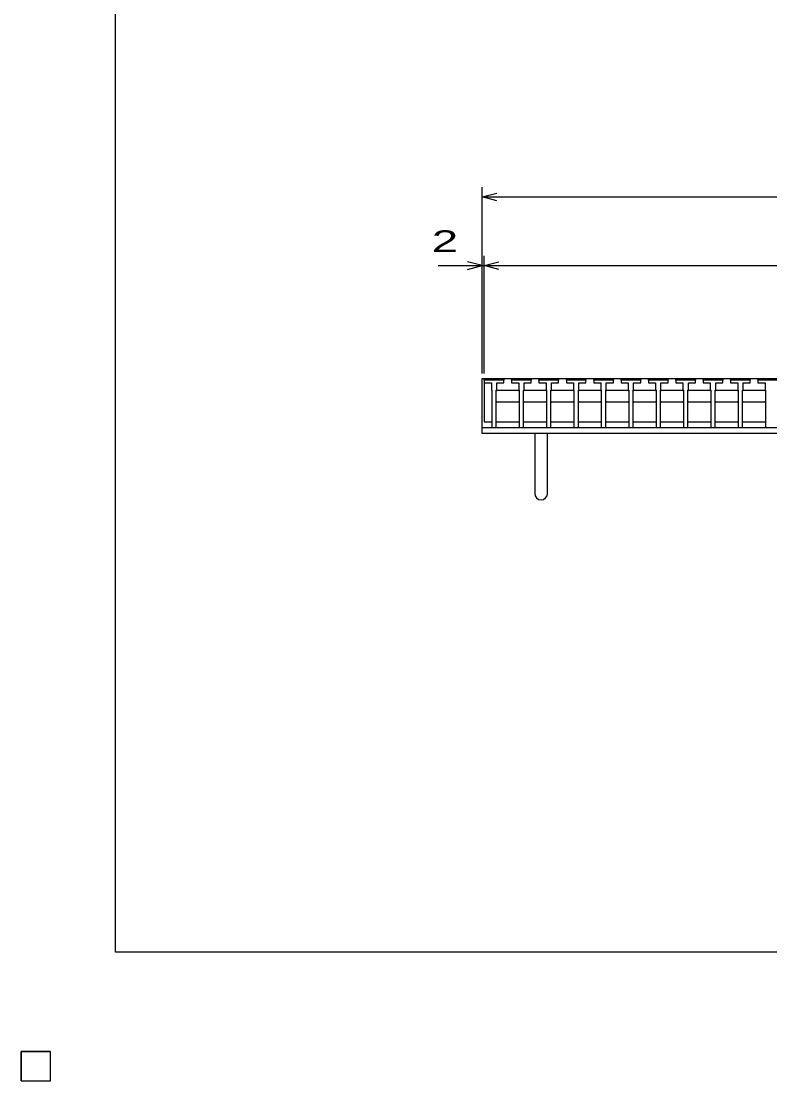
# Model space of a CAD drawing. Units: millimetres, scale not verified. Extents: x -1820 to 1736, y -1282 to 1048.
# Drawn here: x -1820 to -1057, y -1282 to -203 of the extents above; entities that cross this region are included whole.
import ezdxf
from ezdxf.enums import TextEntityAlignment as Align

# ---------------------------------------------------------------- set-up
doc = ezdxf.new("R2010")
doc.units = ezdxf.units.MM
doc.header["$LTSCALE"] = 10
for name, color, linetype, lineweight in [('0_2', 150, 'Continuous', 25), ('16', 3, 'Continuous', 25), ('19', 6, 'Continuous', 25), ('22', 2, 'Continuous', 25)]:
    doc.layers.add(name, color=color, linetype=linetype, lineweight=lineweight)
doc.styles.add('ベクトル', font='')
doc.styles.get('ベクトル').set_extended_font_data('ベクトル')

msp = doc.modelspace()

# ---------------------------------------------------------------- linework, layer by layer
at = {"layer": '0_2'}
for p, q in [((-1724, -1151.5), (-1724, 1048.5)), ((1736, -1151.5), (-1724, -1151.5))]:
    msp.add_line(p, q, dxfattribs=at)
at = {"layer": '16'}
for p, q in [((-1348, -568.5), (-1347.5, -567)), ((-1348, -567), (-352, -567)), ((-1348, -567), (-1348, -611)), ((-1348, -568.5), (-1348, -571.5)), ((-1328, -568.5), (-1348, -568.5)), ((-1348, -571.5), (-1340.75, -571.5)), ((-1347.5, -567), (-1344.6, -567)), ((-1344.6, -567), (-1344.1, -568.5)), ((-1340.75, -571.5), (-1340.75, -578.5)), ((-1339.95, -568.5), (-1339.45, -567)), ((-1339.45, -567), (-1336.55, -567)), ((-1336.55, -567), (-1336.05, -568.5)), ((-1335.25, -578.5), (-1335.25, -571.5)), ((-1335.25, -571.5), (-1328, -571.5)), ((-1331.9, -568.5), (-1331.4, -567)), ((-1331.4, -567), (-1328.5, -567)), ((-1328.5, -567), (-1328, -568.5)), ((-1328, -571.5), (-1328, -568.5)), ((-1320.1, -568.5), (-1319.6, -567)), ((-1320.1, -568.5), (-1320.1, -571.5)), ((-1300.1, -568.5), (-1320.1, -568.5)), ((-1320.1, -571.5), (-1312.85, -571.5)), ((-1319.6, -567), (-1316.7, -567)), ((-1316.7, -567), (-1316.2, -568.5)), ((-1312.85, -571.5), (-1312.85, -578.5)), ((-1312.05, -568.5), (-1311.55, -567)), ((-1311.55, -567), (-1308.65, -567)), ((-1308.65, -567), (-1308.15, -568.5)), ((-1307.35, -578.5), (-1307.35, -571.5)), ((-1307.35, -571.5), (-1300.1, -571.5)), ((-1304, -568.5), (-1303.5, -567)), ((-1303.5, -567), (-1300.6, -567)), ((-1300.6, -567), (-1300.1, -568.5)), ((-1300.1, -571.5), (-1300.1, -568.5)), ((-1292.2, -568.5), (-1291.7, -567)), ((-1292.2, -568.5), (-1292.2, -571.5)), ((-1272.2, -568.5), (-1292.2, -568.5)), ((-1292.2, -571.5), (-1284.95, -571.5)), ((-1291.7, -567), (-1288.8, -567)), ((-1288.8, -567), (-1288.3, -568.5)), ((-1284.95, -571.5), (-1284.95, -578.5)), ((-1284.15, -568.5), (-1283.65, -567)), ((-1283.65, -567), (-1280.75, -567)), ((-1280.75, -567), (-1280.25, -568.5)), ((-1279.45, -578.5), (-1279.45, -571.5)), ((-1279.45, -571.5), (-1272.2, -571.5)), ((-1276.1, -568.5), (-1275.6, -567)), ((-1275.6, -567), (-1272.7, -567)), ((-1272.7, -567), (-1272.2, -568.5)), ((-1272.2, -571.5), (-1272.2, -568.5)), ((-1264.3, -568.5), (-1263.8, -567)), ((-1264.3, -568.5), (-1264.3, -571.5)), ((-1244.3, -568.5), (-1264.3, -568.5)), ((-1264.3, -571.5), (-1257.05, -571.5)), ((-1263.8, -567), (-1260.9, -567)), ((-1260.9, -567), (-1260.4, -568.5)), ((-1257.05, -571.5), (-1257.05, -578.5)), ((-1256.25, -568.5), (-1255.75, -567)), ((-1255.75, -567), (-1252.85, -567)), ((-1252.85, -567), (-1252.35, -568.5)), ((-1251.55, -578.5), (-1251.55, -571.5)), ((-1251.55, -571.5), (-1244.3, -571.5)), ((-1248.2, -568.5), (-1247.7, -567)), ((-1247.7, -567), (-1244.8, -567)), ((-1244.8, -567), (-1244.3, -568.5)), ((-1244.3, -571.5), (-1244.3, -568.5)), ((-1236.4, -568.5), (-1235.9, -567)), ((-1236.4, -568.5), (-1236.4, -571.5)), ((-1216.4, -568.5), (-1236.4, -568.5)), ((-1236.4, -571.5), (-1229.15, -571.5)), ((-1235.9, -567), (-1233, -567)), ((-1233, -567), (-1232.5, -568.5)), ((-1229.15, -571.5), (-1229.15, -578.5)), ((-1228.35, -568.5), (-1227.85, -567)), ((-1227.85, -567), (-1224.95, -567)), ((-1224.95, -567), (-1224.45, -568.5)), ((-1223.65, -578.5), (-1223.65, -571.5)), ((-1223.65, -571.5), (-1216.4, -571.5)), ((-1220.3, -568.5), (-1219.8, -567)), ((-1219.8, -567), (-1216.9, -567)), ((-1216.9, -567), (-1216.4, -568.5)), ((-1216.4, -571.5), (-1216.4, -568.5)), ((-1208.5, -568.5), (-1208, -567)), ((-1208.5, -568.5), (-1208.5, -571.5)), ((-1188.5, -568.5), (-1208.5, -568.5)), ((-1208.5, -571.5), (-1201.25, -571.5)), ((-1208, -567), (-1205.1, -567)), ((-1205.1, -567), (-1204.6, -568.5)), ((-1201.25, -571.5), (-1201.25, -578.5)), ((-1200.45, -568.5), (-1199.95, -567)), ((-1199.95, -567), (-1197.05, -567)), ((-1197.05, -567), (-1196.55, -568.5)), ((-1195.75, -578.5), (-1195.75, -571.5)), ((-1195.75, -571.5), (-1188.5, -571.5)), ((-1192.4, -568.5), (-1191.9, -567)), ((-1191.9, -567), (-1189, -567)), ((-1189, -567), (-1188.5, -568.5)), ((-1188.5, -571.5), (-1188.5, -568.5)), ((-1180.6, -568.5), (-1180.1, -567)), ((-1180.6, -568.5), (-1180.6, -571.5)), ((-1160.6, -568.5), (-1180.6, -568.5)), ((-1180.6, -571.5), (-1173.35, -571.5)), ((-1180.1, -567), (-1177.2, -567)), ((-1177.2, -567), (-1176.7, -568.5)), ((-1173.35, -571.5), (-1173.35, -578.5)), ((-1172.55, -568.5), (-1172.05, -567)), ((-1172.05, -567), (-1169.15, -567)), ((-1169.15, -567), (-1168.65, -568.5)), ((-1167.85, -578.5), (-1167.85, -571.5)), ((-1167.85, -571.5), (-1160.6, -571.5)), ((-1164.5, -568.5), (-1164, -567)), ((-1164, -567), (-1161.1, -567)), ((-1161.1, -567), (-1160.6, -568.5)), ((-1160.6, -571.5), (-1160.6, -568.5)), ((-1152.7, -568.5), (-1152.2, -567)), ((-1152.7, -568.5), (-1152.7, -571.5)), ((-1132.7, -568.5), (-1152.7, -568.5)), ((-1152.7, -571.5), (-1145.45, -571.5)), ((-1152.2, -567), (-1149.3, -567)), ((-1149.3, -567), (-1148.8, -568.5)), ((-1145.45, -571.5), (-1145.45, -578.5)), ((-1144.65, -568.5), (-1144.15, -567)), ((-1144.15, -567), (-1141.25, -567)), ((-1141.25, -567), (-1140.75, -568.5)), ((-1139.95, -578.5), (-1139.95, -571.5)), ((-1139.95, -571.5), (-1132.7, -571.5)), ((-1136.6, -568.5), (-1136.1, -567)), ((-1136.1, -567), (-1133.2, -567)), ((-1133.2, -567), (-1132.7, -568.5)), ((-1132.7, -571.5), (-1132.7, -568.5)), ((-1124.8, -568.5), (-1124.3, -567)), ((-1124.8, -568.5), (-1124.8, -571.5)), ((-1104.8, -568.5), (-1124.8, -568.5)), ((-1124.8, -571.5), (-1117.55, -571.5)), ((-1124.3, -567), (-1121.4, -567)), ((-1121.4, -567), (-1120.9, -568.5)), ((-1117.55, -571.5), (-1117.55, -578.5)), ((-1116.75, -568.5), (-1116.25, -567)), ((-1116.25, -567), (-1113.35, -567)), ((-1113.35, -567), (-1112.85, -568.5)), ((-1112.05, -578.5), (-1112.05, -571.5)), ((-1112.05, -571.5), (-1104.8, -571.5)), ((-1108.7, -568.5), (-1108.2, -567)), ((-1108.2, -567), (-1105.3, -567)), ((-1105.3, -567), (-1104.8, -568.5)), ((-1104.8, -571.5), (-1104.8, -568.5)), ((-1096.9, -568.5), (-1096.4, -567)), ((-1096.9, -568.5), (-1096.9, -571.5)), ((-1076.9, -568.5), (-1096.9, -568.5)), ((-1096.9, -571.5), (-1089.65, -571.5)), ((-1096.4, -567), (-1093.5, -567)), ((-1093.5, -567), (-1093, -568.5)), ((-1089.65, -571.5), (-1089.65, -578.5)), ((-1088.85, -568.5), (-1088.35, -567)), ((-1088.35, -567), (-1085.45, -567)), ((-1085.45, -567), (-1084.95, -568.5)), ((-1084.15, -578.5), (-1084.15, -571.5)), ((-1084.15, -571.5), (-1076.9, -571.5)), ((-1080.8, -568.5), (-1080.3, -567)), ((-1080.3, -567), (-1077.4, -567)), ((-1077.4, -567), (-1076.9, -568.5)), ((-1076.9, -571.5), (-1076.9, -568.5)), ((-1069, -568.5), (-1068.5, -567)), ((-1069, -568.5), (-1069, -571.5)), ((-1049, -568.5), (-1069, -568.5)), ((-1069, -571.5), (-1061.75, -571.5)), ((-1068.5, -567), (-1065.6, -567)), ((-1065.6, -567), (-1065.1, -568.5)), ((-1061.75, -571.5), (-1061.75, -578.5)), ((-1060.95, -568.5), (-1060.45, -567)), ((-1060.45, -567), (-1057.55, -567)), ((-1057.55, -567), (-1057.05, -568.5)), ((-1340.75, -578.5), (-1340.25, -579)), ((-1340.25, -579), (-1340.25, -617)), ((-1335.75, -579), (-1335.25, -578.5)), ((-1335.75, -617), (-1335.75, -579)), ((-1335.75, -580), (-1334.75, -579)), ((-1334.75, -579), (-1313.35, -579)), ((-1313.35, -579), (-1312.35, -580)), ((-1312.85, -578.5), (-1312.35, -579)), ((-1312.35, -579), (-1312.35, -617)), ((-1307.85, -579), (-1307.35, -578.5)), ((-1307.85, -617), (-1307.85, -579)), ((-1307.85, -580), (-1306.85, -579)), ((-1306.85, -579), (-1285.45, -579)), ((-1285.45, -579), (-1284.45, -580)), ((-1284.95, -578.5), (-1284.45, -579)), ((-1284.45, -579), (-1284.45, -617)), ((-1279.95, -579), (-1279.45, -578.5)), ((-1279.95, -617), (-1279.95, -579)), ((-1279.95, -580), (-1278.95, -579)), ((-1278.95, -579), (-1257.55, -579)), ((-1257.55, -579), (-1256.55, -580)), ((-1257.05, -578.5), (-1256.55, -579)), ((-1256.55, -579), (-1256.55, -617)), ((-1252.05, -579), (-1251.55, -578.5)), ((-1252.05, -617), (-1252.05, -579)), ((-1252.05, -580), (-1251.05, -579)), ((-1251.05, -579), (-1229.65, -579)), ((-1229.65, -579), (-1228.65, -580)), ((-1229.15, -578.5), (-1228.65, -579)), ((-1228.65, -579), (-1228.65, -617)), ((-1224.15, -579), (-1223.65, -578.5)), ((-1224.15, -617), (-1224.15, -579)), ((-1224.15, -580), (-1223.15, -579)), ((-1223.15, -579), (-1201.75, -579)), ((-1201.75, -579), (-1200.75, -580)), ((-1201.25, -578.5), (-1200.75, -579)), ((-1200.75, -579), (-1200.75, -617)), ((-1196.25, -579), (-1195.75, -578.5)), ((-1196.25, -617), (-1196.25, -579)), ((-1196.25, -580), (-1195.25, -579)), ((-1195.25, -579), (-1173.85, -579)), ((-1173.85, -579), (-1172.85, -580)), ((-1173.35, -578.5), (-1172.85, -579)), ((-1172.85, -579), (-1172.85, -617)), ((-1168.35, -579), (-1167.85, -578.5)), ((-1168.35, -617), (-1168.35, -579)), ((-1168.35, -580), (-1167.35, -579)), ((-1167.35, -579), (-1145.95, -579)), ((-1145.95, -579), (-1144.95, -580)), ((-1145.45, -578.5), (-1144.95, -579)), ((-1144.95, -579), (-1144.95, -617)), ((-1140.45, -579), (-1139.95, -578.5)), ((-1140.45, -617), (-1140.45, -579)), ((-1140.45, -580), (-1139.45, -579)), ((-1139.45, -579), (-1118.05, -579)), ((-1118.05, -579), (-1117.05, -580)), ((-1117.55, -578.5), (-1117.05, -579)), ((-1117.05, -579), (-1117.05, -617)), ((-1112.55, -579), (-1112.05, -578.5)), ((-1112.55, -617), (-1112.55, -579)), ((-1112.55, -580), (-1111.55, -579)), ((-1111.55, -579), (-1090.15, -579)), ((-1090.15, -579), (-1089.15, -580)), ((-1089.65, -578.5), (-1089.15, -579)), ((-1089.15, -579), (-1089.15, -617)), ((-1084.65, -579), (-1084.15, -578.5)), ((-1084.65, -617), (-1084.65, -579)), ((-1084.65, -580), (-1083.65, -579)), ((-1083.65, -579), (-1062.25, -579)), ((-1062.25, -579), (-1061.25, -580)), ((-1061.75, -578.5), (-1061.25, -579)), ((-1061.25, -579), (-1061.25, -617)), ((-1334.75, -591), (-1335.75, -590)), ((-1313.35, -591), (-1334.75, -591)), ((-1312.35, -590), (-1313.35, -591)), ((-1306.85, -591), (-1307.85, -590)), ((-1285.45, -591), (-1306.85, -591)), ((-1284.45, -590), (-1285.45, -591)), ((-1278.95, -591), (-1279.95, -590)), ((-1257.55, -591), (-1278.95, -591)), ((-1256.55, -590), (-1257.55, -591)), ((-1251.05, -591), (-1252.05, -590)), ((-1229.65, -591), (-1251.05, -591)), ((-1228.65, -590), (-1229.65, -591)), ((-1223.15, -591), (-1224.15, -590)), ((-1201.75, -591), (-1223.15, -591)), ((-1200.75, -590), (-1201.75, -591)), ((-1195.25, -591), (-1196.25, -590)), ((-1173.85, -591), (-1195.25, -591)), ((-1172.85, -590), (-1173.85, -591)), ((-1167.35, -591), (-1168.35, -590)), ((-1145.95, -591), (-1167.35, -591)), ((-1144.95, -590), (-1145.95, -591)), ((-1139.45, -591), (-1140.45, -590)), ((-1118.05, -591), (-1139.45, -591)), ((-1117.05, -590), (-1118.05, -591)), ((-1111.55, -591), (-1112.55, -590)), ((-1090.15, -591), (-1111.55, -591)), ((-1089.15, -590), (-1090.15, -591)), ((-1083.65, -591), (-1084.65, -590)), ((-1062.25, -591), (-1083.65, -591)), ((-1061.25, -590), (-1062.25, -591)), ((-1348, -611), (-1340.25, -611)), ((-1335.75, -611), (-1312.35, -611)), ((-1307.85, -611), (-1284.45, -611)), ((-1279.95, -611), (-1256.55, -611)), ((-1252.05, -611), (-1228.65, -611)), ((-1224.15, -611), (-1200.75, -611)), ((-1196.25, -611), (-1172.85, -611)), ((-1168.35, -611), (-1144.95, -611)), ((-1140.45, -611), (-1117.05, -611)), ((-1112.55, -611), (-1089.15, -611)), ((-1084.65, -611), (-1061.25, -611)), ((-1340.25, -617), (-1335.75, -617)), ((-1312.35, -617), (-1307.85, -617)), ((-1284.45, -617), (-1279.95, -617)), ((-1256.55, -617), (-1252.05, -617)), ((-1228.65, -617), (-1224.15, -617)), ((-1200.75, -617), (-1196.25, -617)), ((-1172.85, -617), (-1168.35, -617)), ((-1144.95, -617), (-1140.45, -617)), ((-1117.05, -617), (-1112.55, -617)), ((-1089.15, -617), (-1084.65, -617)), ((-1061.25, -617), (-1056.75, -617)), ((-1820, -1252.5), (-1790, -1252.5)), ((-1820, -1282.5), (-1820, -1252.5)), ((-1820, -1252.5), (-1790, -1252.5)), ((-1820, -1282.5), (-1820, -1252.5)), ((-1820, -1252.5), (-1790, -1252.5)), ((-1820, -1282.5), (-1820, -1252.5)), ((-1820, -1252.5), (-1790, -1252.5)), ((-1820, -1282.5), (-1820, -1252.5)), ((-1820, -1252.5), (-1790, -1252.5)), ((-1820, -1282.5), (-1820, -1252.5)), ((-1790, -1282.5), (-1790, -1252.5)), ((-1790, -1282.5), (-1790, -1252.5)), ((-1790, -1282.5), (-1790, -1252.5)), ((-1790, -1282.5), (-1790, -1252.5)), ((-1790, -1282.5), (-1790, -1252.5)), ((-1820, -1282.5), (-1790, -1282.5)), ((-1820, -1282.5), (-1790, -1282.5)), ((-1820, -1282.5), (-1790, -1282.5)), ((-1820, -1282.5), (-1790, -1282.5)), ((-1820, -1282.5), (-1790, -1282.5))]:
    msp.add_line(p, q, dxfattribs=at)
at = {"layer": '19'}
for p, q in [((-1350, -617), (-1350, -567)), ((-1350, -567), (-1348, -567)), ((-1350, -617), (-350, -617)), ((-1350, -623), (-1350, -617)), ((-350, -623), (-1350, -623)), ((-1296.5, -623), (-1296.5, -684.11)), ((-1283.5, -684.11), (-1283.5, -623))]:
    msp.add_line(p, q, dxfattribs=at)
msp.add_arc((-1290, -684.11), 6.5, 180, 0, dxfattribs=at)
at = {"layer": '22', "color": 4}
for p, q in [((-1350, -562), (-1350, -372)), ((-1350, -382), (-1335, -378)), ((-1335, -386), (-1350, -382)), ((-1350, -382), (-350, -382)), ((-1350, -562), (-1350, -442)), ((-1348, -562), (-1348, -442)), ((-1395, -452), (-1350, -452)), ((-1350, -452), (-1365, -448)), ((-1365, -456), (-1350, -452)), ((-1350, -452), (-1348, -452)), ((-1348, -452), (-1333, -448)), ((-1333, -456), (-1348, -452)), ((-1348, -452), (-352, -452))]:
    msp.add_line(p, q, dxfattribs=at)
at = {"layer": '22'}
for p, q in [((-1790, -1252.5), (-1820, -1252.5)), ((-1820, -1252.5), (-1820, -1282.5)), ((-1790, -1252.5), (-1820, -1252.5)), ((-1820, -1252.5), (-1820, -1282.5)), ((-1790, -1252.5), (-1820, -1252.5)), ((-1820, -1252.5), (-1820, -1282.5)), ((-1790, -1282.5), (-1790, -1252.5)), ((-1790, -1282.5), (-1790, -1252.5)), ((-1790, -1282.5), (-1790, -1252.5)), ((-1820, -1282.5), (-1790, -1282.5)), ((-1820, -1282.5), (-1790, -1282.5)), ((-1820, -1282.5), (-1790, -1282.5))]:
    msp.add_line(p, q, dxfattribs=at)

# ---------------------------------------------------------------- texts
at = {"layer": '22', "style": 'ベクトル', "width": 1.65}
msp.add_text(' 2 ', height=21.99, dxfattribs=at).set_placement((-1415, -427), align=Align.MIDDLE_LEFT)

doc.saveas('drawing.dxf')
